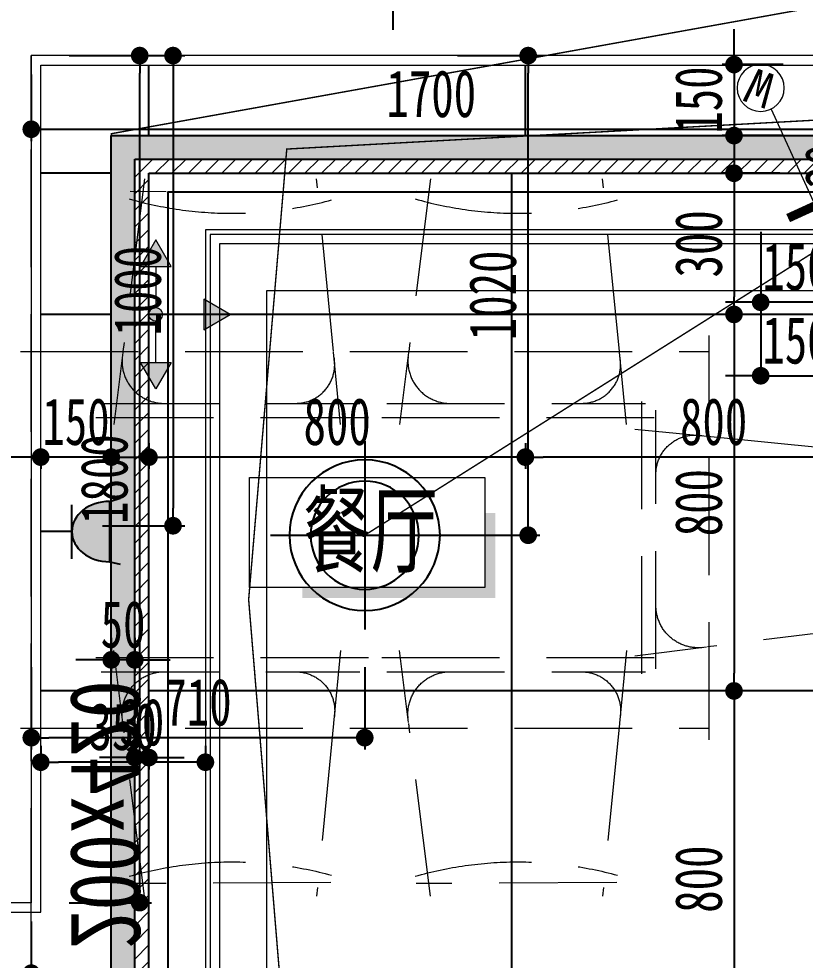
# Model space of a CAD drawing. Header units: millimetres. Extents: x 815519 to 890079, y 147095 to 251022.
# Drawn here: x 876215 to 877886, y 214395 to 216396 of the extents above; entities that cross this region are included whole.
import ezdxf
from ezdxf.enums import TextEntityAlignment as Align

# ---------------------------------------------------------------- set-up
doc = ezdxf.new("R2010")
doc.units = ezdxf.units.MM
doc.header["$LTSCALE"] = 1000
doc.linetypes.add('DASH', pattern=[0.35, 0.25, -0.1])
doc.linetypes.add('DASHDOT', pattern=[1, 0.5, -0.25, 0, -0.25])
doc.layers.get('Defpoints').update_dxf_attribs({"color": 1})
for name, color, linetype in [('A-完成面尺寸标注', 53, 'Continuous'), ('EL-插座设备', 11, 'Continuous'), ('FC-地面分割', 142, 'Continuous'), ('FC-材料分缝', 8, 'Continuous'), ('RC-天花灯带', 1, 'Continuous')]:
    doc.layers.add(name, color=color, linetype=linetype)
for name, color, linetype, lineweight in [('A-文字', 50, 'Continuous', 0), ('EL-开关尺寸', 53, 'Continuous', 0), ('EL-开关设备', 140, 'Continuous', 0), ('EL-插座尺寸', 53, 'Continuous', 0), ('EL-线路控制', 11, 'Continuous', 0), ('FC-地面填充', 250, 'Continuous', 0), ('FC-地面尺寸', 53, 'Continuous', 0), ('FF-活动家具', 33, 'Continuous', 0), ('L-梁', 91, 'DASH', 0), ('RC-天花尺寸', 53, 'Continuous', 0), ('RC-天花灯具', 140, 'Continuous', 0), ('RC-天花灯具尺寸', 53, 'Continuous', 0), ('RC-天花造型', 40, 'Continuous', 0), ('S-WALL', 255, 'Continuous', 0), ('S-装饰完成线', 30, 'Continuous', 0), ('梁标注', 134, 'Continuous', 18)]:
    doc.layers.add(name, color=color, linetype=linetype, lineweight=lineweight)
doc.styles.get("Standard").update_dxf_attribs({"font": 'gbenor.shx', "bigfont": 'gbcbig.shx'})
doc.styles.add('TH-STYLE1', font='', dxfattribs={"width": 0.7})
doc.styles.add('宋体', font='', dxfattribs={"width": 0.8})
doc.styles.add('文字标注', font='')
doc.styles.add('黑体', font='simhei.ttf', dxfattribs={"width": 0.7})
doc.styles.get('TH-STYLE1').set_extended_font_data('STFangsong')
doc.styles.get('宋体').set_extended_font_data('NSimSun')
doc.styles.get('文字标注').set_extended_font_data('SimSun')
doc.linetypes.add('LED_LINE', pattern='A,20,-0.2,["LED",Standard,S=4,R=0,X=-0.1,Y=-0.05],-15', length=35.2)
doc.dimstyles.new('[布局]1：50', dxfattribs={"dimtxt": 2, "dimasz": 0.75, "dimexe": 0.5, "dimexo": 0.8, "dimgap": 0.5, "dimtad": 1, "dimdec": 0, "dimlfac": 50, "dimrnd": 5, "dimdsep": 46, "dimtxsty": 'TH-STYLE1', "dimblk": 'DOT', "dimcen": 1, "dimdle": 0.5, "dimclrd": 53, "dimclre": 53, "dimclrt": 53, "dimadec": 0, "dimazin": 0, "dimtfac": 1, "dimtdec": 0, "dimtix": 1, "dimtmove": 2, "dimatfit": 3, "dimldrblk": 'HBA_DIMENSION_TICK-天华', "dimfxl": 3, "dimfxlon": 1, "dimarcsym": 0})
doc.dimstyles.new('TH-1：50', dxfattribs={"dimscale": 50, "dimtxt": 2, "dimasz": 0.75, "dimexe": 0.5, "dimexo": 0.8, "dimgap": 0.5, "dimtad": 1, "dimdec": 0, "dimrnd": 5, "dimdsep": 46, "dimtxsty": 'TH-STYLE1', "dimblk": 'DOT', "dimcen": 1, "dimdle": 0.5, "dimclrd": 53, "dimclre": 53, "dimclrt": 2, "dimadec": 0, "dimazin": 2, "dimtfac": 1, "dimtdec": 0, "dimtix": 1, "dimtmove": 2, "dimatfit": 3, "dimldrblk": 'HBA_DIMENSION_TICK-天华', "dimfxl": 3, "dimfxlon": 1, "dimarcsym": 0})
doc.dimstyles.new('TH-[布局]1：50', dxfattribs={"dimscale": 0, "dimtxt": 2, "dimasz": 0.75, "dimexe": 0.3, "dimexo": 0.8, "dimgap": 0.5, "dimtad": 1, "dimdec": 0, "dimrnd": 5, "dimdsep": 46, "dimtxsty": 'TH-STYLE1', "dimblk": 'DOT', "dimcen": 1, "dimdle": 0.5, "dimclrd": 53, "dimclre": 53, "dimclrt": 53, "dimadec": 0, "dimazin": 2, "dimtfac": 1, "dimtdec": 0, "dimtix": 1, "dimtmove": 2, "dimatfit": 3, "dimldrblk": 'HBA_DIMENSION_TICK-天华', "dimfxl": 3, "dimfxlon": 1, "dimarcsym": 0})

# ---------------------------------------------------------------- blocks, each defined once
blk = doc.blocks.new('A$C0A6165FC')
at = {"layer": 'RC-天花灯具', "color": 8, "lineweight": -2}
for p, q in [((200, 400), (200, 0)), ((400, 200), (0, 200))]:
    blk.add_line(p, q, dxfattribs=at)
at = {"layer": 'RC-天花灯具', "lineweight": -2}
blk.add_circle((200, 200), 160, dxfattribs=at)
at = {"layer": 'RC-天花灯具', "color": 8, "lineweight": -2}
blk.add_circle((200, 200), 115, dxfattribs=at)
blk = doc.blocks.new('chair-09')
at = {"layer": 'FF-活动家具', "linetype": 'DASH'}
for p, q in [((345972.1, -72586), (345972.1, -72007)), ((345942.1, -72575), (345942.1, -72025.5)), ((345987.1, -72066.1), (345832.9, -72081.1)), ((345832.1, -72081.2), (345465.1, -72117)), ((345494, -72086.9), (345492.1, -72513.3)), ((345465.1, -72482.7), (345832.1, -72528.8)), ((345834.2, -72529), (345987.1, -72548.2))]:
    blk.add_line(p, q, dxfattribs=at)
for centre, radius, start, end in [((344739.3, -72296.5), 798.8, 344.1096, 15.3279), ((345859.1, -72161.5), 82.9, 1.1795, 101.1533), ((345852.1, -72440.6), 90, 264.2894, 0)]:
    blk.add_arc(centre, radius, start, end, dxfattribs=at)
blk = doc.blocks.new('A$C0250083D')
at = {"layer": 'FF-活动家具', "linetype": 'DASH'}
for p, q in [((-404.8, 43), (-404.8, -1420.2)), ((395.2, 43), (395.2, -1420.2)), ((-429.6, 0), (429.6, 0)), ((-429.6, -1420.2), (429.6, -1420.2))]:
    blk.add_line(p, q, dxfattribs=at)
at = {"layer": 'FF-活动家具', "linetype": 'DASH', "xscale": -1}
for p, rotation in [((-346227.2, -72703.4), 180), ((-346227.2, -73310.9), 180), ((72296.4, -347249.4), 270)]:
    blk.add_blockref('chair-09', p, dxfattribs=dict(at, rotation=rotation))
at = {"layer": 'FF-活动家具', "linetype": 'DASH', "extrusion": (0, 0, -1), "xscale": -1, "zscale": -1, "rotation": 180}
for p in [(-346227.2, -72703.4), (-346227.2, -73310.9)]:
    blk.add_blockref('chair-09', p, dxfattribs=at)
blk = doc.blocks.new('wgwegwevberr')
at = {"layer": 'L-梁', "linetype": 'DASH'}
for p in [(842212.3, 145043.9), (845512.3, 142144.4)]:
    blk.add_line(p, (845512.3, 145043.9), dxfattribs=at)
blk = doc.blocks.new('_Dot')
at = {"color": 33, "linetype": 'ByBlock', "lineweight": -2}
blk.add_line((-0.5, 0), (-1, 0), dxfattribs=at)
at = {"color": 33, "linetype": 'ByBlock', "const_width": 0.5}
blk.add_lwpolyline([(-0.25, 0, 1), (0.25, 0, 1)], format="xyb", close=True, dxfattribs=at)
blk = doc.blocks.new('*D1046')
at = {"layer": 'Defpoints', "color": 0, "transparency": 16777216}
for p in [(876261.8, 216317.5, 6.9), (876261.9, 215318.5, 6.9), (876543, 215318.5)]:
    blk.add_point(p, dxfattribs=at)
at = {"layer": 'EL-插座尺寸', "color": 53, "lineweight": -2, "transparency": 16777216}
for p, q in [((876393, 216317.5), (876568, 216317.5)), ((876543, 216280), (876543, 215356)), ((876393, 215318.5), (876568, 215318.5))]:
    blk.add_line(p, q, dxfattribs=at)
at = {"layer": 'EL-插座尺寸', "color": 53, "lineweight": -2, "transparency": 16777216, "xscale": 37.5, "yscale": 37.5, "zscale": 37.5}
for p, rotation in [((876543, 216317.5), 90), ((876543, 215318.5), 270)]:
    blk.add_blockref('_Dot', p, dxfattribs=dict(at, rotation=rotation))
at = {"layer": 'EL-插座尺寸', "color": 2, "transparency": 16777216, "insert": (876468, 215818), "char_height": 100, "attachment_point": 5, "rotation": 90, "style": 'TH-STYLE1'}
blk.add_mtext('1000', dxfattribs=at)
blk = doc.blocks.new('HBA_DIMENSION_TICK-天华')
at = {"color": 50, "linetype": 'ByBlock'}
for points in [[(-72.714, 62.307), (-54.906, 79.963), (-12, -0.037), (0, 0)], [(-72.714, -62.307), (-54.906, -79.963), (-12, 0.037), (0, 0)]]:
    blk.add_solid(points, dxfattribs=at)
blk = doc.blocks.new('*U134')
at = {"ltscale": 0.3}
blk.add_line((36.2, 34.5), (195.9, 194.1), dxfattribs=at)
at = {"ltscale": 0.3, "const_width": 19}
blk.add_lwpolyline([(151, 239), (240.8, 149.2)], dxfattribs=at)
at = {"ltscale": 0.3}
blk.add_circle((0, 0), 50, dxfattribs=at)
at = {"ltscale": 0.3, "style": '黑体'}
blk.add_text('W', height=75, dxfattribs=at).set_placement((-27, -36.4))
blk = doc.blocks.new('*U222')
at = {"color": 140}
blk.add_lwpolyline([(-5.406, -2.338), (4.594, -2.338), (4.594, 2.328), (-5.406, 2.328), (-5.406, -2.338)], dxfattribs=at)
at = {"color": 140, "ltscale": 4}
for points in [[(-5.406, 0.828), (-5.856, 0.828), (-5.406, -2.338), (-5.856, -2.788)], [(2.344, -2.338), (2.344, -2.788), (-5.406, -2.338), (-5.856, -2.788)]]:
    blk.add_solid(points, dxfattribs=at)
at = {"color": 2, "ltscale": 4, "style": 'TH-STYLE1', "width": 0.7, "flags": 8}
blk.add_attdef('功能区文字', text='', height=2.5, dxfattribs=at).set_placement((-0.406, 0.099), align=Align.MIDDLE_CENTER)
blk = doc.blocks.new('*D1170')
at = {"layer": 'A-完成面尺寸标注', "color": 53, "lineweight": -2, "ltscale": 0.5, "transparency": 16777216}
for p, q in [((876241.8, 214477.6), (876241.8, 214342.7)), ((875091.8, 214457.5), (875091.8, 214342.7)), ((875129.3, 214367.7), (876204.3, 214367.7))]:
    blk.add_line(p, q, dxfattribs=at)
at = {"layer": 'Defpoints', "color": 0, "ltscale": 0.5, "transparency": 16777216}
for p in [(876241.8, 214517.5, 6.9), (875091.8, 214497.4, 6.9), (876241.8, 214367.7)]:
    blk.add_point(p, dxfattribs=at)
at = {"layer": 'A-完成面尺寸标注', "color": 53, "lineweight": -2, "ltscale": 0.5, "transparency": 16777216, "xscale": 37.49999999999999, "yscale": 37.49999999999999, "zscale": 37.49999999999999, "rotation": 180}
blk.add_blockref('_Dot', (875091.8, 214367.7), dxfattribs=at)
at = {"layer": 'A-完成面尺寸标注', "color": 53, "lineweight": -2, "ltscale": 0.5, "transparency": 16777216, "xscale": 37.49999999999999, "yscale": 37.49999999999999, "zscale": 37.49999999999999}
blk.add_blockref('_Dot', (876241.8, 214367.7), dxfattribs=at)
at = {"layer": 'A-完成面尺寸标注', "color": 53, "ltscale": 0.5, "transparency": 16777216, "insert": (875666.8, 214442.7), "char_height": 100, "attachment_point": 5, "style": 'TH-STYLE1'}
blk.add_mtext('1150', dxfattribs=at)
blk = doc.blocks.new('*D1171')
at = {"layer": 'A-完成面尺寸标注', "color": 53, "lineweight": -2, "ltscale": 0.5, "transparency": 16777216}
for p, q in [((876322.3, 216317.5), (876497.2, 216317.5)), ((876472.2, 214555), (876472.2, 216280)), ((876322.3, 214517.5), (876497.2, 214517.5))]:
    blk.add_line(p, q, dxfattribs=at)
at = {"layer": 'Defpoints', "color": 0, "ltscale": 0.5, "transparency": 16777216}
for p in [(876241.8, 216317.5, 6.9), (876472.2, 216317.5), (876241.8, 214517.5, 6.9)]:
    blk.add_point(p, dxfattribs=at)
at = {"layer": 'A-完成面尺寸标注', "color": 53, "lineweight": -2, "ltscale": 0.5, "transparency": 16777216, "xscale": 37.49999999999999, "yscale": 37.49999999999999, "zscale": 37.49999999999999}
for p, rotation in [((876472.2, 216317.5), 90), ((876472.2, 214517.5), 270)]:
    blk.add_blockref('_Dot', p, dxfattribs=dict(at, rotation=rotation))
at = {"layer": 'A-完成面尺寸标注', "color": 53, "ltscale": 0.5, "transparency": 16777216, "insert": (876397.2, 215417.5), "char_height": 100, "attachment_point": 5, "rotation": 90, "style": 'TH-STYLE1'}
blk.add_mtext('1800', dxfattribs=at)
blk = doc.blocks.new('*D1172')
at = {"layer": 'A-完成面尺寸标注', "color": 53, "lineweight": -2, "ltscale": 0.5, "transparency": 16777216}
for p, q in [((876241.8, 216277.5), (876241.8, 216136)), ((877941.8, 216277.5), (877941.8, 216136)), ((876279.3, 216161), (877904.3, 216161))]:
    blk.add_line(p, q, dxfattribs=at)
at = {"layer": 'Defpoints', "color": 0, "ltscale": 0.5, "transparency": 16777216}
for p in [(876241.8, 216317.5, 6.9), (877941.8, 216317.5, 6.9), (877941.8, 216161)]:
    blk.add_point(p, dxfattribs=at)
at = {"layer": 'A-完成面尺寸标注', "color": 53, "lineweight": -2, "ltscale": 0.5, "transparency": 16777216, "xscale": 37.49999999999999, "yscale": 37.49999999999999, "zscale": 37.49999999999999, "rotation": 180}
blk.add_blockref('_Dot', (876241.8, 216161), dxfattribs=at)
at = {"layer": 'A-完成面尺寸标注', "color": 53, "lineweight": -2, "ltscale": 0.5, "transparency": 16777216, "xscale": 37.49999999999999, "yscale": 37.49999999999999, "zscale": 37.49999999999999}
blk.add_blockref('_Dot', (877941.8, 216161), dxfattribs=at)
at = {"layer": 'A-完成面尺寸标注', "color": 53, "ltscale": 0.5, "transparency": 16777216, "insert": (877091.8, 216236), "char_height": 100, "attachment_point": 5, "style": 'TH-STYLE1'}
blk.add_mtext('1700', dxfattribs=at)
blk = doc.blocks.new('*D1205')
at = {"layer": 'Defpoints', "color": 0, "ltscale": 0.5, "transparency": 16777216}
for p in [(876261.8, 214891), (876611.8, 214891), (876261.8, 214816)]:
    blk.add_point(p, dxfattribs=at)
at = {"layer": 'RC-天花尺寸', "color": 53, "lineweight": -2, "ltscale": 0.5, "transparency": 16777216}
for p, q in [((876261.8, 214851), (876261.8, 214801)), ((876611.8, 214851), (876611.8, 214801)), ((876574.3, 214816), (876299.3, 214816))]:
    blk.add_line(p, q, dxfattribs=at)
at = {"layer": 'RC-天花尺寸', "color": 53, "lineweight": -2, "ltscale": 0.5, "transparency": 16777216, "xscale": 37.49999999999999, "yscale": 37.49999999999999, "zscale": 37.49999999999999, "rotation": 180}
blk.add_blockref('_Dot', (876261.8, 214816), dxfattribs=at)
at = {"layer": 'RC-天花尺寸', "color": 53, "lineweight": -2, "ltscale": 0.5, "transparency": 16777216, "xscale": 37.49999999999999, "yscale": 37.49999999999999, "zscale": 37.49999999999999}
blk.add_blockref('_Dot', (876611.8, 214816), dxfattribs=at)
at = {"layer": 'RC-天花尺寸', "color": 53, "ltscale": 0.5, "transparency": 16777216, "insert": (876436.8, 214891), "char_height": 100, "attachment_point": 5, "style": 'TH-STYLE1'}
blk.add_mtext('350', dxfattribs=at)
blk = doc.blocks.new('*D1229')
at = {"layer": 'Defpoints', "color": 0, "ltscale": 0.5, "transparency": 16777216}
for p in [(876891.8, 216667.5), (876891.8, 216447.5), (877010.2, 216447.5)]:
    blk.add_point(p, dxfattribs=at)
at = {"layer": 'RC-天花尺寸', "color": 53, "lineweight": -2, "ltscale": 0.5, "transparency": 16777216}
for p, q in [((877010.2, 216705), (877010.2, 216742.5)), ((876931.8, 216667.5), (877025.2, 216667.5)), ((877010.2, 216667.5), (877010.2, 216447.5)), ((876931.8, 216447.5), (877025.2, 216447.5)), ((877010.2, 216410), (877010.2, 216372.5))]:
    blk.add_line(p, q, dxfattribs=at)
at = {"layer": 'RC-天花尺寸', "color": 53, "lineweight": -2, "ltscale": 0.5, "transparency": 16777216, "xscale": 37.49999999999999, "yscale": 37.49999999999999, "zscale": 37.49999999999999}
for p, rotation in [((877010.2, 216667.5), 270), ((877010.2, 216447.5), 90)]:
    blk.add_blockref('_Dot', p, dxfattribs=dict(at, rotation=rotation))
at = {"layer": 'RC-天花尺寸', "color": 53, "ltscale": 0.5, "transparency": 16777216, "insert": (876935.2, 216557.5), "char_height": 100, "attachment_point": 5, "rotation": 90, "style": 'TH-STYLE1'}
blk.add_mtext('220', dxfattribs=at)
blk = doc.blocks.new('*D1321')
at = {"layer": 'Defpoints', "color": 0, "transparency": 16777216}
for p in [(877879.9, 216298.5), (877735.1, 216147.5), (877879.9, 216147.5)]:
    blk.add_point(p, dxfattribs=at)
at = {"layer": 'FC-地面尺寸', "color": 53, "lineweight": -2, "transparency": 16777216}
for p, q in [((877735.1, 216336), (877735.1, 216373.5)), ((877839.9, 216298.5), (877710.1, 216298.5)), ((877735.1, 216298.5), (877735.1, 216147.5)), ((877839.9, 216147.5), (877710.1, 216147.5)), ((877735.1, 216110), (877735.1, 216072.5))]:
    blk.add_line(p, q, dxfattribs=at)
at = {"layer": 'FC-地面尺寸', "color": 53, "lineweight": -2, "transparency": 16777216, "xscale": 37.49999999999999, "yscale": 37.49999999999999, "zscale": 37.49999999999999}
for p, rotation in [((877735.1, 216298.5), 270), ((877735.1, 216147.5), 90)]:
    blk.add_blockref('_Dot', p, dxfattribs=dict(at, rotation=rotation))
at = {"layer": 'FC-地面尺寸', "color": 53, "transparency": 16777216, "insert": (877660.1, 216223), "char_height": 100, "attachment_point": 5, "rotation": 90, "style": 'TH-STYLE1'}
blk.add_mtext('150', dxfattribs=at)
blk = doc.blocks.new('*D1323')
at = {"layer": 'Defpoints', "color": 0, "transparency": 16777216}
for p in [(878095, 216097.7), (878011.3, 216067.5), (878095, 216067.5)]:
    blk.add_point(p, dxfattribs=at)
at = {"layer": 'FC-地面尺寸', "color": 53, "lineweight": -2, "transparency": 16777216}
for p, q in [((878011.3, 216135.2), (878011.3, 216172.7)), ((878055, 216097.7), (877986.3, 216097.7)), ((878011.3, 216097.7), (878011.3, 216067.5)), ((878055, 216067.5), (877986.3, 216067.5)), ((878011.3, 216030), (878011.3, 215992.5))]:
    blk.add_line(p, q, dxfattribs=at)
at = {"layer": 'FC-地面尺寸', "color": 53, "lineweight": -2, "transparency": 16777216, "xscale": 37.49999999999999, "yscale": 37.49999999999999, "zscale": 37.49999999999999}
for p, rotation in [((878011.3, 216097.7), 270), ((878011.3, 216067.5), 90)]:
    blk.add_blockref('_Dot', p, dxfattribs=dict(at, rotation=rotation))
at = {"layer": 'FC-地面尺寸', "color": 53, "transparency": 16777216, "insert": (877936.3, 216082.6), "char_height": 100, "attachment_point": 5, "rotation": 90, "style": 'TH-STYLE1'}
blk.add_mtext('30', dxfattribs=at)
blk = doc.blocks.new('*D1324')
at = {"layer": 'Defpoints', "color": 0, "transparency": 16777216}
for p in [(877872.2, 216067.5), (877735.1, 215767.5), (877872.2, 215767.5)]:
    blk.add_point(p, dxfattribs=at)
at = {"layer": 'FC-地面尺寸', "color": 53, "lineweight": -2, "transparency": 16777216}
for p, q in [((877832.2, 216067.5), (877710.1, 216067.5)), ((877735.1, 216030), (877735.1, 215805)), ((877832.2, 215767.5), (877710.1, 215767.5))]:
    blk.add_line(p, q, dxfattribs=at)
at = {"layer": 'FC-地面尺寸', "color": 53, "lineweight": -2, "transparency": 16777216, "xscale": 37.49999999999999, "yscale": 37.49999999999999, "zscale": 37.49999999999999}
for p, rotation in [((877735.1, 216067.5), 90), ((877735.1, 215767.5), 270)]:
    blk.add_blockref('_Dot', p, dxfattribs=dict(at, rotation=rotation))
at = {"layer": 'FC-地面尺寸', "color": 53, "transparency": 16777216, "insert": (877660.1, 215917.5), "char_height": 100, "attachment_point": 5, "rotation": 90, "style": 'TH-STYLE1'}
blk.add_mtext('300', dxfattribs=at)
blk = doc.blocks.new('*D1325')
at = {"layer": 'Defpoints', "color": 0, "transparency": 16777216}
for p in [(877885.8, 215767.5), (877735.1, 214967.5), (877885.8, 214967.5)]:
    blk.add_point(p, dxfattribs=at)
at = {"layer": 'FC-地面尺寸', "color": 53, "lineweight": -2, "transparency": 16777216}
for p, q in [((877845.8, 215767.5), (877710.1, 215767.5)), ((877735.1, 215730), (877735.1, 215005)), ((877845.8, 214967.5), (877710.1, 214967.5))]:
    blk.add_line(p, q, dxfattribs=at)
at = {"layer": 'FC-地面尺寸', "color": 53, "lineweight": -2, "transparency": 16777216, "xscale": 37.49999999999999, "yscale": 37.49999999999999, "zscale": 37.49999999999999}
for p, rotation in [((877735.1, 215767.5), 90), ((877735.1, 214967.5), 270)]:
    blk.add_blockref('_Dot', p, dxfattribs=dict(at, rotation=rotation))
at = {"layer": 'FC-地面尺寸', "color": 53, "transparency": 16777216, "insert": (877660.1, 215367.5), "char_height": 100, "attachment_point": 5, "rotation": 90, "style": 'TH-STYLE1'}
blk.add_mtext('800', dxfattribs=at)
blk = doc.blocks.new('*D1326')
at = {"layer": 'Defpoints', "color": 0, "transparency": 16777216}
for p in [(877885.8, 214967.5), (877735.1, 214167.5), (877885.8, 214167.5)]:
    blk.add_point(p, dxfattribs=at)
at = {"layer": 'FC-地面尺寸', "color": 53, "lineweight": -2, "transparency": 16777216}
for p, q in [((877845.8, 214967.5), (877710.1, 214967.5)), ((877735.1, 214930), (877735.1, 214205)), ((877845.8, 214167.5), (877710.1, 214167.5))]:
    blk.add_line(p, q, dxfattribs=at)
at = {"layer": 'FC-地面尺寸', "color": 53, "lineweight": -2, "transparency": 16777216, "xscale": 37.49999999999999, "yscale": 37.49999999999999, "zscale": 37.49999999999999}
for p, rotation in [((877735.1, 214967.5), 90), ((877735.1, 214167.5), 270)]:
    blk.add_blockref('_Dot', p, dxfattribs=dict(at, rotation=rotation))
at = {"layer": 'FC-地面尺寸', "color": 53, "transparency": 16777216, "insert": (877660.1, 214567.5), "char_height": 100, "attachment_point": 5, "rotation": 90, "style": 'TH-STYLE1'}
blk.add_mtext('800', dxfattribs=at)
blk = doc.blocks.new('*D1340')
at = {"layer": 'Defpoints', "color": 0, "transparency": 16777216}
for p in [(877291.8, 215533.6), (878091.8, 215533.6), (877291.8, 215464.3)]:
    blk.add_point(p, dxfattribs=at)
at = {"layer": 'FC-地面尺寸', "color": 53, "lineweight": -2, "transparency": 16777216}
for p, q in [((877291.8, 215493.6), (877291.8, 215439.3)), ((878091.8, 215493.6), (878091.8, 215439.3)), ((878054.3, 215464.3), (877329.3, 215464.3))]:
    blk.add_line(p, q, dxfattribs=at)
at = {"layer": 'FC-地面尺寸', "color": 53, "lineweight": -2, "transparency": 16777216, "xscale": 37.49999999999999, "yscale": 37.49999999999999, "zscale": 37.49999999999999, "rotation": 180}
blk.add_blockref('_Dot', (877291.8, 215464.3), dxfattribs=at)
at = {"layer": 'FC-地面尺寸', "color": 53, "lineweight": -2, "transparency": 16777216, "xscale": 37.49999999999999, "yscale": 37.49999999999999, "zscale": 37.49999999999999}
blk.add_blockref('_Dot', (878091.8, 215464.3), dxfattribs=at)
at = {"layer": 'FC-地面尺寸', "color": 53, "transparency": 16777216, "insert": (877691.8, 215539.3), "char_height": 100, "attachment_point": 5, "style": 'TH-STYLE1'}
blk.add_mtext('800', dxfattribs=at)
blk = doc.blocks.new('*D1341')
at = {"layer": 'Defpoints', "color": 0, "transparency": 16777216}
for p in [(876491.8, 215533.6), (877291.8, 215533.6), (876491.8, 215464.3)]:
    blk.add_point(p, dxfattribs=at)
at = {"layer": 'FC-地面尺寸', "color": 53, "lineweight": -2, "transparency": 16777216}
for p, q in [((876491.8, 215493.6), (876491.8, 215439.3)), ((877291.8, 215493.6), (877291.8, 215439.3)), ((877254.3, 215464.3), (876529.3, 215464.3))]:
    blk.add_line(p, q, dxfattribs=at)
at = {"layer": 'FC-地面尺寸', "color": 53, "lineweight": -2, "transparency": 16777216, "xscale": 37.49999999999999, "yscale": 37.49999999999999, "zscale": 37.49999999999999, "rotation": 180}
blk.add_blockref('_Dot', (876491.8, 215464.3), dxfattribs=at)
at = {"layer": 'FC-地面尺寸', "color": 53, "lineweight": -2, "transparency": 16777216, "xscale": 37.49999999999999, "yscale": 37.49999999999999, "zscale": 37.49999999999999}
blk.add_blockref('_Dot', (877291.8, 215464.3), dxfattribs=at)
at = {"layer": 'FC-地面尺寸', "color": 53, "transparency": 16777216, "insert": (876891.8, 215539.3), "char_height": 100, "attachment_point": 5, "style": 'TH-STYLE1'}
blk.add_mtext('800', dxfattribs=at)
blk = doc.blocks.new('*D1342')
at = {"layer": 'Defpoints', "color": 0, "transparency": 16777216}
for p in [(876461.8, 214867.7), (876491.8, 214867.7), (876461.8, 214825.8)]:
    blk.add_point(p, dxfattribs=at)
at = {"layer": 'FC-地面尺寸', "color": 53, "lineweight": -2, "transparency": 16777216}
for p, q in [((876424.3, 214825.8), (876386.8, 214825.8)), ((876461.8, 214827.7), (876461.8, 214800.8)), ((876491.8, 214825.8), (876461.8, 214825.8)), ((876491.8, 214827.7), (876491.8, 214800.8)), ((876529.3, 214825.8), (876566.8, 214825.8))]:
    blk.add_line(p, q, dxfattribs=at)
at = {"layer": 'FC-地面尺寸', "color": 53, "lineweight": -2, "transparency": 16777216, "xscale": 37.49999999999999, "yscale": 37.49999999999999, "zscale": 37.49999999999999}
blk.add_blockref('_Dot', (876461.8, 214825.8), dxfattribs=at)
at = {"layer": 'FC-地面尺寸', "color": 53, "lineweight": -2, "transparency": 16777216, "xscale": 37.49999999999999, "yscale": 37.49999999999999, "zscale": 37.49999999999999, "rotation": 180}
blk.add_blockref('_Dot', (876491.8, 214825.8), dxfattribs=at)
at = {"layer": 'FC-地面尺寸', "color": 53, "transparency": 16777216, "insert": (876476.8, 214900.8), "char_height": 100, "attachment_point": 5, "style": 'TH-STYLE1'}
blk.add_mtext('30', dxfattribs=at)
blk = doc.blocks.new('*D1343')
at = {"layer": 'Defpoints', "color": 0, "transparency": 16777216}
for p in [(876411.8, 215120.6), (876461.8, 215120.6), (876411.8, 215033.5)]:
    blk.add_point(p, dxfattribs=at)
at = {"layer": 'FC-地面尺寸', "color": 53, "lineweight": -2, "transparency": 16777216}
for p, q in [((876411.8, 215080.6), (876411.8, 215008.5)), ((876461.8, 215080.6), (876461.8, 215008.5)), ((876374.3, 215033.5), (876336.8, 215033.5)), ((876461.8, 215033.5), (876411.8, 215033.5)), ((876499.3, 215033.5), (876536.8, 215033.5))]:
    blk.add_line(p, q, dxfattribs=at)
at = {"layer": 'FC-地面尺寸', "color": 53, "lineweight": -2, "transparency": 16777216, "xscale": 37.49999999999999, "yscale": 37.49999999999999, "zscale": 37.49999999999999}
blk.add_blockref('_Dot', (876411.8, 215033.5), dxfattribs=at)
at = {"layer": 'FC-地面尺寸', "color": 53, "lineweight": -2, "transparency": 16777216, "xscale": 37.49999999999999, "yscale": 37.49999999999999, "zscale": 37.49999999999999, "rotation": 180}
blk.add_blockref('_Dot', (876461.8, 215033.5), dxfattribs=at)
at = {"layer": 'FC-地面尺寸', "color": 53, "transparency": 16777216, "insert": (876436.8, 215108.5), "char_height": 100, "attachment_point": 5, "style": 'TH-STYLE1'}
blk.add_mtext('50', dxfattribs=at)
blk = doc.blocks.new('*D1344')
at = {"layer": 'Defpoints', "color": 0, "transparency": 16777216}
for p in [(876261.8, 215516.2), (876411.8, 215516.2), (876261.8, 215464.3)]:
    blk.add_point(p, dxfattribs=at)
at = {"layer": 'FC-地面尺寸', "color": 53, "lineweight": -2, "transparency": 16777216}
for p, q in [((876261.8, 215476.2), (876261.8, 215439.3)), ((876411.8, 215476.2), (876411.8, 215439.3)), ((876224.3, 215464.3), (876186.8, 215464.3)), ((876411.8, 215464.3), (876261.8, 215464.3)), ((876449.3, 215464.3), (876486.8, 215464.3))]:
    blk.add_line(p, q, dxfattribs=at)
at = {"layer": 'FC-地面尺寸', "color": 53, "lineweight": -2, "transparency": 16777216, "xscale": 37.49999999999999, "yscale": 37.49999999999999, "zscale": 37.49999999999999}
blk.add_blockref('_Dot', (876261.8, 215464.3), dxfattribs=at)
at = {"layer": 'FC-地面尺寸', "color": 53, "lineweight": -2, "transparency": 16777216, "xscale": 37.49999999999999, "yscale": 37.49999999999999, "zscale": 37.49999999999999, "rotation": 180}
blk.add_blockref('_Dot', (876411.8, 215464.3), dxfattribs=at)
at = {"layer": 'FC-地面尺寸', "color": 53, "transparency": 16777216, "insert": (876336.8, 215539.3), "char_height": 100, "attachment_point": 5, "style": 'TH-STYLE1'}
blk.add_mtext('150', dxfattribs=at)
blk = doc.blocks.new('zxd')
at = {"lineweight": 13}
h = blk.add_hatch(color=256, dxfattribs=at)
h.paths.add_polyline_path([(0, 7.329), (-1.506, 4.72), (1.506, 4.72)])
h.paths.add_polyline_path([(7.329, 0), (4.72, 1.506), (4.72, -1.506)])
h = blk.add_hatch(color=256, dxfattribs=at)
h.paths.add_polyline_path([(0, -7.329), (-1.506, -4.72), (1.506, -4.72)])
h.paths.add_polyline_path([(7.329, 0), (4.72, -1.506), (4.72, 1.506)])
h = blk.add_hatch(color=256)
edge = h.paths.add_edge_path()
edge.add_arc((0, 0), 0.667, 0, 360)
for p, q in [((0, 7.329), (-1.506, 4.72)), ((1.506, 4.72), (0, 7.329)), ((-1.506, 4.72), (1.506, 4.72)), ((0, 4.72), (0, 0.667)), ((7.329, 0), (4.72, 1.506)), ((4.72, 1.506), (4.72, -1.506)), ((4.72, 0), (0.667, 0)), ((4.72, -1.506), (7.329, 0)), ((0, -4.72), (0, -0.667)), ((0, -7.329), (-1.506, -4.72)), ((-1.506, -4.72), (1.506, -4.72)), ((1.506, -4.72), (0, -7.329))]:
    blk.add_line(p, q, dxfattribs=at)
blk.add_circle((0, 0), 0.667, dxfattribs=at)
blk = doc.blocks.new('*D1366')
at = {"layer": 'Defpoints', "color": 0, "ltscale": 0.5, "transparency": 16777216}
for p in [(876241.8, 215344.5, 6.9), (876950.4, 215298.3), (876241.8, 214868.1)]:
    blk.add_point(p, dxfattribs=at)
at = {"layer": 'RC-天花灯具尺寸', "color": 53, "lineweight": -2, "ltscale": 0.5, "transparency": 16777216}
for p, q in [((876241.8, 215018.1), (876241.8, 214843.1)), ((876950.4, 215018.1), (876950.4, 214843.1)), ((876912.9, 214868.1), (876279.3, 214868.1))]:
    blk.add_line(p, q, dxfattribs=at)
at = {"layer": 'RC-天花灯具尺寸', "color": 53, "lineweight": -2, "ltscale": 0.5, "transparency": 16777216, "xscale": 37.49999999999999, "yscale": 37.49999999999999, "zscale": 37.49999999999999, "rotation": 180}
blk.add_blockref('_Dot', (876241.8, 214868.1), dxfattribs=at)
at = {"layer": 'RC-天花灯具尺寸', "color": 53, "lineweight": -2, "ltscale": 0.5, "transparency": 16777216, "xscale": 37.49999999999999, "yscale": 37.49999999999999, "zscale": 37.49999999999999}
blk.add_blockref('_Dot', (876950.4, 214868.1), dxfattribs=at)
at = {"layer": 'RC-天花灯具尺寸', "color": 53, "ltscale": 0.5, "transparency": 16777216, "insert": (876596.1, 214943.1), "char_height": 100, "attachment_point": 5, "style": 'TH-STYLE1'}
blk.add_mtext('710', dxfattribs=at)
blk = doc.blocks.new('*D1367')
at = {"layer": 'Defpoints', "color": 0, "ltscale": 0.5, "transparency": 16777216}
for p in [(876950.4, 216317.5, 6.9), (877297.7, 216317.5), (876950.4, 215298.3)]:
    blk.add_point(p, dxfattribs=at)
at = {"layer": 'RC-天花灯具尺寸', "color": 53, "lineweight": -2, "ltscale": 0.5, "transparency": 16777216}
for p, q in [((877147.7, 216317.5), (877322.7, 216317.5)), ((877297.7, 215335.8), (877297.7, 216280)), ((877147.7, 215298.3), (877322.7, 215298.3))]:
    blk.add_line(p, q, dxfattribs=at)
at = {"layer": 'RC-天花灯具尺寸', "color": 53, "lineweight": -2, "ltscale": 0.5, "transparency": 16777216, "xscale": 37.49999999999999, "yscale": 37.49999999999999, "zscale": 37.49999999999999}
for p, rotation in [((877297.7, 216317.5), 90), ((877297.7, 215298.3), 270)]:
    blk.add_blockref('_Dot', p, dxfattribs=dict(at, rotation=rotation))
at = {"layer": 'RC-天花灯具尺寸', "color": 53, "ltscale": 0.5, "transparency": 16777216, "insert": (877222.7, 215807.9), "char_height": 100, "attachment_point": 5, "rotation": 90, "style": 'TH-STYLE1'}
blk.add_mtext('1020', dxfattribs=at)
blk = doc.blocks.new('A户型左模型')
at = {"layer": '梁标注', "color": 3, "style": '宋体', "width": 0.8}
blk.add_text('200x420', height=150, rotation=90, dxfattribs=at).set_placement((668158.2, -222340.8), align=Align.MIDDLE_CENTER)
blk = doc.blocks.new('A$C0F24531A')
at = {"layer": 'EL-插座设备'}
blk.add_hatch(color=11, dxfattribs=at).paths.add_polyline_path([(-2.977, 5.372, 0.998307), (2.976, 5.372)])
at = {"layer": 'EL-插座设备', "color": 11}
for p, q in [((-2.977, 5.397), (-3.309, 6.215)), ((2.976, 5.406), (3.223, 6.198)), ((-2.977, 5.372), (2.976, 5.372)), ((2.976, 5.372), (2.976, 5.406)), ((2.672, 2.391), (-2.628, 2.391)), ((0, 2.401), (0, 0))]:
    blk.add_line(p, q, dxfattribs=at)
blk.add_arc((-0.001, 5.377), 2.976, 180.09681, 359.90268, dxfattribs=at)
blk = doc.blocks.new('A$C43BA3555')
at = {"layer": 'EL-插座设备', "color": 11, "xscale": 42.42424242361449, "yscale": 42.42424242361449, "zscale": 42.42424242361449, "rotation": 180}
blk.add_blockref('A$C0F24531A', (0, 0), dxfattribs=at)
at = {"layer": 'EL-插座设备', "color": 11, "style": '文字标注'}
blk.add_attdef('F', (-32.4, -348.7), '', height=106.1, dxfattribs=at)
blk = doc.blocks.new('*D1040')
at = {"layer": 'Defpoints', "color": 0, "ltscale": 0.5, "transparency": 16777216}
for p in [(877941.8, 216317.5), (877791.8, 216267.5), (877791.8, 215793.3)]:
    blk.add_point(p, dxfattribs=at)
at = {"layer": 'EL-插座尺寸', "color": 53, "lineweight": -2, "ltscale": 0.5, "transparency": 16777216}
for p, q in [((877791.8, 215943.3), (877791.8, 215768.3)), ((877941.8, 215943.3), (877941.8, 215768.3)), ((877754.3, 215793.3), (877716.8, 215793.3)), ((877941.8, 215793.3), (877791.8, 215793.3)), ((877979.3, 215793.3), (878016.8, 215793.3))]:
    blk.add_line(p, q, dxfattribs=at)
at = {"layer": 'EL-插座尺寸', "color": 53, "lineweight": -2, "ltscale": 0.5, "transparency": 16777216, "xscale": 37.5, "yscale": 37.5, "zscale": 37.5}
blk.add_blockref('_Dot', (877791.8, 215793.3), dxfattribs=at)
at = {"layer": 'EL-插座尺寸', "color": 53, "lineweight": -2, "ltscale": 0.5, "transparency": 16777216, "xscale": 37.5, "yscale": 37.5, "zscale": 37.5, "rotation": 180}
blk.add_blockref('_Dot', (877941.8, 215793.3), dxfattribs=at)
at = {"layer": 'EL-插座尺寸', "color": 2, "ltscale": 0.5, "transparency": 16777216, "insert": (877866.8, 215868.3), "char_height": 100, "attachment_point": 5, "style": 'TH-STYLE1'}
blk.add_mtext('150', dxfattribs=at)
blk = doc.blocks.new('*D1034')
at = {"layer": 'Defpoints', "color": 0, "ltscale": 0.5, "transparency": 16777216}
for p in [(877791.8, 216317.5), (877941.8, 216317.5), (877941.8, 215637.2)]:
    blk.add_point(p, dxfattribs=at)
at = {"layer": 'EL-开关尺寸', "color": 53, "lineweight": -2, "ltscale": 0.5, "transparency": 16777216}
for p, q in [((877791.8, 215787.2), (877791.8, 215622.2)), ((877941.8, 215787.2), (877941.8, 215622.2)), ((877754.3, 215637.2), (877716.8, 215637.2)), ((877791.8, 215637.2), (877941.8, 215637.2)), ((877979.3, 215637.2), (878016.8, 215637.2))]:
    blk.add_line(p, q, dxfattribs=at)
at = {"layer": 'EL-开关尺寸', "color": 53, "lineweight": -2, "ltscale": 0.5, "transparency": 16777216, "xscale": 37.49999999999999, "yscale": 37.49999999999999, "zscale": 37.49999999999999}
blk.add_blockref('_Dot', (877791.8, 215637.2), dxfattribs=at)
at = {"layer": 'EL-开关尺寸', "color": 53, "lineweight": -2, "ltscale": 0.5, "transparency": 16777216, "xscale": 37.49999999999999, "yscale": 37.49999999999999, "zscale": 37.49999999999999, "rotation": 180}
blk.add_blockref('_Dot', (877941.8, 215637.2), dxfattribs=at)
at = {"layer": 'EL-开关尺寸', "color": 53, "ltscale": 0.5, "transparency": 16777216, "insert": (877866.8, 215712.2), "char_height": 100, "attachment_point": 5, "style": 'TH-STYLE1'}
blk.add_mtext('150', dxfattribs=at)

msp = doc.modelspace()

# ---------------------------------------------------------------- hatches: boundary and pattern name
at = {"layer": 'FC-地面填充', "ltscale": 0.5}
h = msp.add_hatch(dxfattribs=at)
h.set_pattern_fill('大理石', color=256, scale=50, pattern_type=2)
h.set_pattern_definition([(41.9872125, (262.5, 36), (629.999983, 472.5000073), [10.09022, -2108.85545]), (68.1985905, (112.5, 20.25), (314.9999976, 944.9999946), [36.34986, -2508.14045]), (60.945396, (105, 2.25), (314.9999758, 472.500012), [15.44344, -3227.6799]), (90, (112.5, 15.75), (315, -2e-14), [4.5, -467.99997]), (71.565051, (259.5, 27), (1e-06, 472.5), [9.48683, -986.6306]), (171.469234, (259.5, 27), (-314.999998, 3.6e-06), [15.16781, -3170.0724]), (79.215702, (238.5, -2.25), (314.9999998, 1889.9999904), [32.06634, -3334.89895]), (62.1329961, (1.5, 141.75), (1259.99998061, 2362.50000902), [73.8093, -15426.1425]), (0, (6.04, 211.03), (0, 472.5), [0, -315]), (64.9831065, (210, 297), (629.9999984, 1417.4999907), [49.65884, -5164.5185]), (81.4391104, (331.5, 110.25), (629.99999884, 4252.49996763), [70.5359, -14742.001]), (82.8749836, (157.5, 153), (314.99997597, 2362.4999978), [36.28016, -7582.553]), (76.75948, (126, 54), (315.00000216, 1417.4999931), [78.58912, -8173.2675]), (0, (76.9, 54.23), (0, 472.5), [0, -315]), (0, (81.96, 49.17), (0, 472.5), [0, -315]), (0, (117.4, 74.46), (0, 472.5), [0, -315]), (0, (107.26, 130.1), (0, 472.5), [0, -315]), (59.0362434, (144, 130.5), (314.9999702, 472.5000116), [26.23928, -5484.01]), (0, (157.47, 152.13), (0, 472.5), [0, -315]), (0, (117.4, 135.16), (0, 472.5), [0, -315]), (0, (132.57, 165.5), (0, 472.5), [0, -315]), (0, (117.4, 120), (0, 472.5), [0, -315]), (50.194429, (300, 87.75), (315, 472.4999994), [11.71538, -2448.51325]), (90, (300, 74.25), (315, -2e-14), [13.5, -458.99998]), (43.66778, (283.5, 58.5), (944.999998, 944.9999951), [22.81036, -4767.36495]), (90, (283.5, 54), (315, -2e-14), [4.5, -467.99997]), (39.805571, (270, 42.75), (629.9999795, 472.5000167), [17.57306, -3672.76985]), (0, (223.67, 74.46), (0, 472.5), [0, -315]), (0, (300.7, 88.73), (0, 472.5), [0, -315]), (0, (300.7, 88.73), (0, 472.5), [0, -315]), (29.3577535, (307.5, 96.75), (944.999995, 472.5000022), [27.53634, -2863.7793]), (0, (299.6, 120), (0, 472.5), [0, -315]), (146.309932, (210, 297), (-629.9999979, 472.4999878), [32.44996, -3374.79595]), (8.1301023, (175.5, 234), (3149.9999744, 472.4999965), [31.8198, -6650.339]), (47.8624052, (105, 225), (1259.9999976, 1417.49999528), [42.4794, -8878.1955]), (14.620874, (36, 207), (1889.99998854, 472.5000191), [71.30919, -7416.1545]), (0, (61.7, 236.3), (0, 472.5), [0, -315]), (18.434949, (162, 189), (1259.999991, 472.4999952), [14.23025, -2974.12205]), (16.699244, (175.5, 193.5), (314.999993, 2.8e-05), [7.83023, -1636.51795]), (101.093723, (183, 195.75), (-630.00000934, 3307.49996524), [38.97836, -8146.4765]), (0, (142.7, 216.1), (0, 472.5), [0, -315]), (0, (175.33, 234.9), (0, 472.5), [0, -315]), (0, (132.57, 180.7), (0, 472.5), [0, -315]), (0, (92.1, 281.84), (0, 472.5), [0, -315]), (0, (76.9, 261.6), (0, 472.5), [0, -315]), (44.1449026, (157.5, 290.25), (944.99999728, 944.9999956), [35.53607, -7427.0385]), (54.5829447, (133.5, 256.5), (315.00000002, 472.49999563), [41.41331, -8655.3815]), (0, (157.92, 290.56), (0, 472.5), [0, -315]), (0, (112.32, 266.66), (0, 472.5), [0, -315]), (0, (157.92, 290.56), (0, 472.5), [0, -315]), (0, (133.55, 255.76), (0, 472.5), [0, -315]), (75.068583, (207, 238.5), (314.9999985, 1417.4999934), [11.64313, -2433.4143]), (90, (210, 249.75), (315, -2e-14), [47.25, -425.25]), (50.194429, (265.5, 447.75), (315, 472.4999994), [11.71538, -2448.51325]), (0, (178.1, 347.6), (0, 472.5), [0, -315]), (0, (188.24, 342.53), (0, 472.5), [0, -315]), (0, (147.75, 352.65), (0, 472.5), [0, -315]), (0, (198.37, 408.3), (0, 472.5), [0, -315]), (53.1301023, (231, 380.25), (315.0000004, 472.4999997), [22.5, -4702.4998]), (90, (231, 342), (315, -2e-14), [38.25, -434.24999]), (0, (231.05, 342.76), (0, 472.5), [0, -315]), (23.1985905, (255, 443.25), (944.999994, 472.4999966), [11.42366, -2387.5448]), (66.037511, (252, 436.5), (314.999997, 944.99999), [7.38664, -1543.8084]), (66.037511, (249, 429.75), (314.999997, 944.99999), [7.38664, -1543.8084]), (81.8698976, (244.5, 398.25), (315.00000136, 2362.4999988), [31.8198, -6650.339]), (90, (273, 456.75), (315, -2e-14), [11.25, -461.24999]), (0, (238.4, 472.5), (0, 472.5), [0, -315])])
h.paths.add_polyline_path([(876411.8, 216147.5), (879371.8, 216147.5), (879371.8, 210887.5), (876411.8, 210887.5)])
h.paths.add_polyline_path([(876461.8, 216097.5), (879321.8, 216097.5), (879321.8, 210937.5), (876461.8, 210937.5)], flags=16)
h = msp.add_hatch(dxfattribs=at)
h.set_pattern_fill('ANSI31', color=256, scale=200, style=0)
h.set_pattern_definition([(45, (0, 0), (-17.6776695, 17.6776695), [])])
h.paths.add_polyline_path([(876461.8, 216097.5), (879321.8, 216097.5), (879321.8, 210937.5), (876461.8, 210937.5)])
h.paths.add_polyline_path([(876491.8, 216067.5), (879291.8, 216067.5), (879291.8, 210967.5), (876491.8, 210967.5)], flags=16)
at = {"layer": 'FC-材料分缝', "ltscale": 0.5}
h = msp.add_hatch(dxfattribs=at)
h.set_pattern_fill('_USER', color=8, scale=800, angle=90, style=0, double=1, pattern_type=0)
h.set_pattern_definition([(90, (845262.3, 210967.5), (-800, 5e-14), []), (180, (845262.3, 210967.5), (-1e-13, -800), [])])
h.paths.add_polyline_path([(876491.8, 216067.5), (879291.8, 216067.5), (879291.8, 210967.5), (876491.8, 210967.5)])

# ---------------------------------------------------------------- linework, layer by layer
at = {"layer": 'EL-线路控制', "linetype": 'DASHDOT', "ltscale": 0.1, "const_width": 3}
for points in [[(876950.4, 215298.3), (878367.1, 216191.2), (878311, 216504.8), (878152.8, 216548.7)], [(879371.8, 213162.5), (879371.8, 211062.5), (877041.9, 211062.5), (876703.7, 215161.3), (876784.7, 216118.9), (878189.1, 216195.7), (878276.9, 216503.6)], [(876411.8, 211162.5), (876411.8, 216151.5), (878216.6, 216476)]]:
    msp.add_lwpolyline(points, dxfattribs=at)
at = {"layer": 'FC-地面分割', "color": 142, "ltscale": 0.5}
for points in [[(876411.8, 216147.5), (879371.8, 216147.5), (879371.8, 210887.5), (876411.8, 210887.5)], [(876491.8, 216067.5), (879291.8, 216067.5), (879291.8, 210967.5), (876491.8, 210967.5)]]:
    msp.add_lwpolyline(points, close=True, dxfattribs=at)
at = {"layer": 'FC-地面分割', "color": 8, "ltscale": 0.5}
msp.add_lwpolyline([(876461.8, 216097.5), (879321.8, 216097.5), (879321.8, 210937.5), (876461.8, 210937.5)], close=True, dxfattribs=at)
at = {"layer": 'FC-材料分缝', "color": 8, "ltscale": 0.5}
for p, q in [((876491.8, 216147.5), (876491.8, 216297.5)), ((877291.8, 216147.5), (877291.8, 216297.5)), ((876411.8, 216067.5), (876261.8, 216067.5)), ((876411.8, 215767.5), (876261.8, 215767.5)), ((876411.8, 214967.5), (876261.8, 214967.5))]:
    msp.add_line(p, q, dxfattribs=at)
at = {"layer": 'RC-天花灯带', "color": 1, "linetype": 'LED_LINE', "ltscale": 0.01}
msp.add_lwpolyline([(876531.8, 211207.5), (879251.8, 211207.5), (879251.8, 216027.5), (876531.8, 216027.5)], close=True, dxfattribs=at)
at = {"layer": 'RC-天花造型', "ltscale": 0.5}
msp.add_lwpolyline([(876611.8, 211287.5), (879171.8, 211287.5), (879171.8, 215947.5), (876611.8, 215947.5)], close=True, dxfattribs=at)
at = {"layer": 'RC-天花造型', "color": 250, "ltscale": 0.5}
msp.add_lwpolyline([(876621.8, 211297.5), (879161.8, 211297.5), (879161.8, 215937.5), (876621.8, 215937.5)], close=True, dxfattribs=at)
at = {"layer": 'RC-天花造型', "color": 8, "ltscale": 0.5}
for points in [[(876641.8, 211317.5), (879141.8, 211317.5), (879141.8, 215917.5), (876641.8, 215917.5)], [(876741.8, 211417.5), (879041.8, 211417.5), (879041.8, 215817.5), (876741.8, 215817.5)]]:
    msp.add_lwpolyline(points, close=True, dxfattribs=at)
at = {"layer": 'S-WALL'}
for p, q in [((876241.8, 216317.5), (876241.8, 214517.5)), ((877941.8, 216317.5), (876241.8, 216317.5)), ((876241.8, 214517.5), (875091.8, 214517.5))]:
    msp.add_line(p, q, dxfattribs=at)
at = {"layer": 'S-装饰完成线'}
msp.add_lwpolyline([(875091.8, 214517.5), (875091.8, 214497.5), (876261.8, 214497.5), (876261.8, 216297.5), (877961.8, 216297.5), (877961.8, 216917.5), (877941.8, 216917.5)], dxfattribs=at)

# ---------------------------------------------------------------- block references
at = {"layer": 'A-文字'}
ref = msp.add_blockref('*U222', (876935.3, 215304.4), dxfattribs=dict(at, xscale=-50, yscale=50, zscale=50))
ref.add_attrib('功能区文字', '餐厅', dxfattribs={"layer": '0', "color": 2, "ltscale": 4, "height": 150, "style": 'TH-STYLE1', "width": 0.7}).set_placement((876962.6, 215309.4), align=Align.MIDDLE_CENTER)
at = {"layer": 'EL-开关设备', "xscale": -1, "rotation": 159.6195921001206}
msp.add_blockref('*U134', (877791.8, 216248.8), dxfattribs=at)
at = {"layer": 'EL-插座设备', "xscale": 0.508, "yscale": 0.635, "zscale": 0.508, "rotation": 90.00000000000001}
msp.add_blockref('A$C43BA3555', (876263.4, 215306), dxfattribs=at)
at = {"layer": 'FC-材料分缝', "xscale": 21.60000000000081, "yscale": 21.60000000000081, "zscale": 21.60000000000081}
msp.add_blockref('zxd', (876506.2, 215767.5, -6.9), dxfattribs=at)
at = {"layer": 'FF-活动家具', "linetype": 'DASH', "rotation": 90.00000000000001}
msp.add_blockref('A$C0250083D', (876261.8, 215293.3), dxfattribs=at)
at = {"layer": 'L-梁', "color": 7, "xscale": -1}
for name, p in [('wgwegwevberr', (1721754.1, 71273.6)), ('A户型左模型', (1544560.1, 437045.5))]:
    msp.add_blockref(name, p, dxfattribs=at)
at = {"layer": 'RC-天花灯具', "color": 6, "lineweight": -2, "xscale": -1}
msp.add_blockref('A$C0A6165FC', (877150.4, 215098.3), dxfattribs=at)

# ---------------------------------------------------------------- dimensions: what is measured, and where the dimension line sits
at = {"layer": 'A-完成面尺寸标注', "ltscale": 0.5}
for base, p1, p2, angle, picture, middle in [((876472.2, 216317.5, -6.9), (876241.8, 214517.5), (876241.8, 216317.5), 90, '*D1171', (876397.2, 215417.5, -6.9)), ((877941.8, 216161, -6.9), (876241.8, 216317.5), (877941.8, 216317.5), 180, '*D1172', (877091.8, 216236, -6.9)), ((876241.8, 214367.7, -6.9), (875091.8, 214497.4), (876241.8, 214517.5), 180, '*D1170', (875666.8, 214442.7, -6.9))]:
    dim = msp.add_linear_dim(base=base, p1=p1, p2=p2, angle=angle, dimstyle='[布局]1：50', override={"dimscale": 50, "dimlfac": 1}, dxfattribs=at)
    dim.commit()
    dim.dimension.update_dxf_attribs({"geometry": picture, "text_midpoint": middle})
at = {"layer": 'EL-开关尺寸', "ltscale": 0.5}
dim = msp.add_linear_dim(base=(877941.8, 215637.2), p1=(877791.8, 216317.5), p2=(877941.8, 216317.5), angle=0, dimstyle='TH-[布局]1：50', override={"dimscale": 50}, dxfattribs=at)
dim.commit()
dim.dimension.update_dxf_attribs({"geometry": '*D1034', "text_midpoint": (877866.8, 215712.2)})
at = {"layer": 'EL-插座尺寸'}
dim = msp.add_linear_dim(base=(876543, 215318.5, -6.9), p1=(876261.8, 216317.5), p2=(876261.9, 215318.5), angle=90, dimstyle='TH-1：50', dxfattribs=at)
dim.commit()
dim.dimension.update_dxf_attribs({"geometry": '*D1046', "text_midpoint": (876468, 215818, -6.9)})
at = {"layer": 'EL-插座尺寸', "ltscale": 0.5}
dim = msp.add_linear_dim(base=(877791.8, 215793.3), p1=(877941.8, 216317.5), p2=(877791.8, 216267.5), angle=0, dimstyle='TH-1：50', override={"dimarcsym": 1}, dxfattribs=at)
dim.commit()
dim.dimension.update_dxf_attribs({"geometry": '*D1040', "text_midpoint": (877866.8, 215868.3)})
at = {"layer": 'FC-地面尺寸'}
for base, p1, p2, angle, picture, middle in [((877735.1, 216147.5, -6.9), (877879.9, 216298.5, -6.9), (877879.9, 216147.5, -6.9), 90, '*D1321', (877660.1, 216223, -6.9)), ((878011.3, 216067.5, -6.9), (878095, 216097.7, -6.9), (878095, 216067.5, -6.9), 90, '*D1323', (877936.3, 216082.6, -6.9)), ((877735.1, 215767.5, -6.9), (877872.2, 216067.5, -6.9), (877872.2, 215767.5, -6.9), 90, '*D1324', (877660.1, 215917.5, -6.9)), ((877735.1, 214967.5, -6.9), (877885.8, 215767.5, -6.9), (877885.8, 214967.5, -6.9), 90, '*D1325', (877660.1, 215367.5, -6.9)), ((876261.8, 215464.3, -6.9), (876411.8, 215516.2, -6.9), (876261.8, 215516.2, -6.9), 180, '*D1344', (876336.8, 215539.3, -6.9)), ((876491.8, 215464.3, -6.9), (877291.8, 215533.6, -6.9), (876491.8, 215533.6, -6.9), 180, '*D1341', (876891.8, 215539.3, -6.9)), ((877291.8, 215464.3, -6.9), (878091.8, 215533.6, -6.9), (877291.8, 215533.6, -6.9), 180, '*D1340', (877691.8, 215539.3, -6.9)), ((876411.8, 215033.5, -6.9), (876461.8, 215120.6, -6.9), (876411.8, 215120.6, -6.9), 180, '*D1343', (876436.8, 215108.5, -6.9)), ((877735.1, 214167.5, -6.9), (877885.8, 214967.5, -6.9), (877885.8, 214167.5, -6.9), 90, '*D1326', (877660.1, 214567.5, -6.9)), ((876461.8, 214825.8, -6.9), (876491.8, 214867.7, -6.9), (876461.8, 214867.7, -6.9), 180, '*D1342', (876476.8, 214900.8, -6.9))]:
    dim = msp.add_linear_dim(base=base, p1=p1, p2=p2, angle=angle, dimstyle='[布局]1：50', override={"dimscale": 50, "dimlfac": 1}, dxfattribs=at)
    dim.commit()
    dim.dimension.update_dxf_attribs({"geometry": picture, "text_midpoint": middle})
at = {"layer": 'RC-天花尺寸', "ltscale": 0.5}
for base, p1, p2, angle, picture, middle in [((877010.2, 216447.5), (876891.8, 216667.5), (876891.8, 216447.5), 90, '*D1229', (876935.2, 216557.5)), ((876261.8, 214816), (876611.8, 214891), (876261.8, 214891), 180, '*D1205', (876436.8, 214891))]:
    dim = msp.add_linear_dim(base=base, p1=p1, p2=p2, angle=angle, dimstyle='TH-[布局]1：50', override={"dimscale": 50}, dxfattribs=at)
    dim.commit()
    dim.dimension.update_dxf_attribs({"geometry": picture, "text_midpoint": middle})
at = {"layer": 'RC-天花灯具尺寸', "ltscale": 0.5}
for base, p2, angle, picture, middle in [((877297.7, 216317.5, -6.9), (876950.4, 216317.5), 90, '*D1367', (877222.7, 215807.9, -6.9)), ((876241.8, 214868.1, -6.9), (876241.8, 215344.5), 180, '*D1366', (876596.1, 214943.1, -6.9))]:
    dim = msp.add_linear_dim(base=base, p1=(876950.4, 215298.3, -6.9), p2=p2, angle=angle, dimstyle='[布局]1：50', override={"dimscale": 50, "dimlfac": 1}, dxfattribs=at)
    dim.commit()
    dim.dimension.update_dxf_attribs({"geometry": picture, "text_midpoint": middle})

doc.saveas('drawing.dxf')
